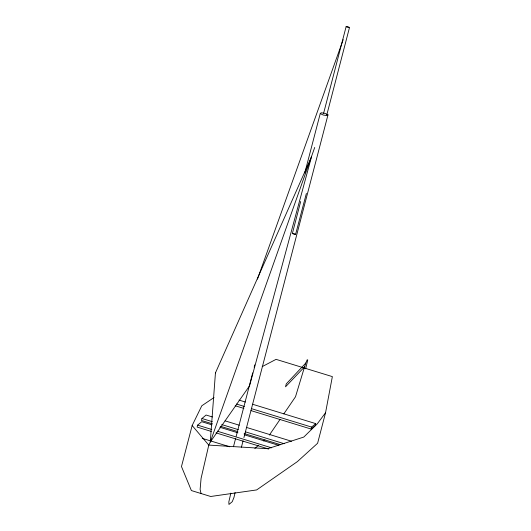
<?xml version="1.0" encoding="UTF-8"?>
<svg xmlns="http://www.w3.org/2000/svg" width="531" height="531" viewBox="0 0 531 531"><rect width="100%" height="100%" fill="white"/><g stroke="black" fill="none" stroke-linecap="round" stroke-linejoin="round"><path stroke-width="0.8" d="M214.046 397.52L201.793 405.784L192.156 425.53L181.476 466.543L191.379 490.558L210.701 496.485L256.659 489.927L297.393 461.605L317.604 443.266L325.543 412.766L332.36 376.618L276.06 359.354L262.181 366.629M230.846 493.12L228.828 501.895L228.954 504.45L232.259 501.676L233.998 497.321L235.107 492.496M306.38 193.41L295.594 234.41L292.349 233.547L300.685 201.475M323.611 113.262L346.119 26.656L347.978 26.928L349.524 27.413L326.811 114.822M211.942 424.846L201.714 421.714L197.612 425.145L197.114 427.077L211.278 431.424M212.42 416.974L206.094 415.036L201.959 418.501L201.448 420.452L212.519 423.851M233.454 446.757L235.545 438.725M236.176 436.323L252.696 372.888M254.163 367.273L254.787 364.863M304.774 172.967L320.246 113.554L321.195 112.764L325.065 113.408L327.992 114.849L243.915 437.61M241.406 447.248L243.079 440.823M250.997 410.609L311.086 429.041L311.597 427.09L315.733 423.619L252.477 404.217M315.733 423.619L315.228 425.577L311.086 429.041M305.644 368.799L307.761 359.965L307.183 359.792L305.796 363.038L304.197 368.315M304.21 367.99L295.501 396.77L283.826 413.881M314.724 147.432L210.269 442.051L208.776 445.097L201.083 478.371L200.114 489.443L201.043 493.518M257.462 279.127L343.199 39.619M269.356 435.095L280.089 419.351M325.543 412.766L317.272 423.838L303.785 437.059L267.704 448.702L208.776 445.097L192.156 425.53M305.796 363.038L286.262 383.906L285.525 386.814L304.675 366.742M327.992 114.849L327.043 115.639L323.173 114.995L320.246 113.554M254.827 448.436L258.624 445.257M263.688 441.009L264.956 439.953M292.349 233.547L295.754 234.304M348.801 27.386L346.119 26.656M239.036 400.095L245.362 402.04M236.481 404.051L244.386 406.474M251.502 408.658L311.597 427.09M235.18 405.757L243.875 408.425M225.071 420.857L239.302 425.218M246.417 427.402L291.492 441.228M201.959 418.501L212.234 421.654M221.726 424.568L238.326 429.659M245.448 431.842L284.191 443.724M220.425 426.274L237.822 431.61M244.147 433.548L280.521 444.706M219.807 427.263L237.908 432.811M244.207 434.743L278.828 445.363M197.612 425.145L211.783 429.486M217.285 431.179L271.587 447.832M215.998 432.871L268.726 449.04M202.231 438.347L229.757 446.79M215.44 372.921L210.269 442.051L249.55 385.845L311.511 156.791L215.44 372.921"/></g></svg>
